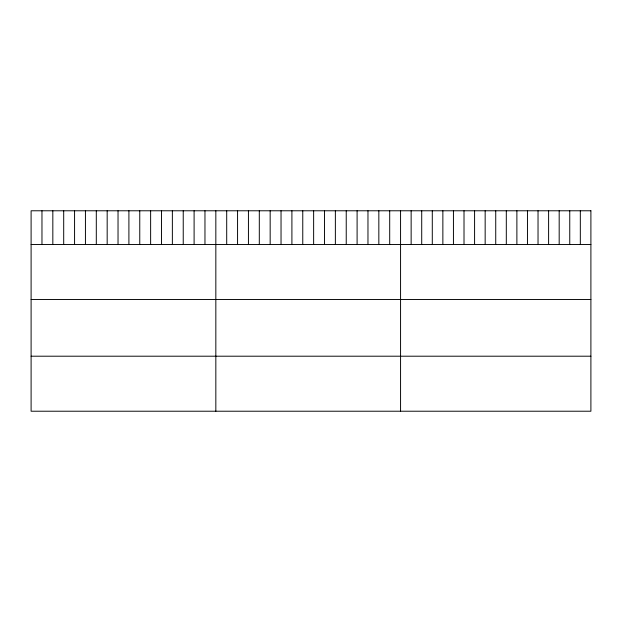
<?xml version="1.0" encoding="UTF-8"?>
<svg xmlns="http://www.w3.org/2000/svg" width="622" height="622" viewBox="0 0 622 622"><rect width="100%" height="100%" fill="white"/><g stroke="black" fill="none" stroke-linecap="round" stroke-linejoin="round"><path stroke-width="0.93" d="M31.1 244.508L590.9 244.508M31.1 299.524L590.9 299.524M31.1 356.204L590.9 356.204M580.326 210.78L580.326 244.508M569.752 210.78L569.752 244.508M559.178 210.78L559.178 244.508M548.604 210.78L548.604 244.508M538.03 210.78L538.03 244.508M527.456 210.78L527.456 244.508M516.882 210.78L516.882 244.508M506.308 210.78L506.308 244.508M495.734 210.78L495.734 244.508M485.16 210.78L485.16 244.508M474.586 210.78L474.586 244.508M464.012 210.78L464.012 244.508M453.438 210.78L453.438 244.508M442.864 210.78L442.864 244.508M432.29 210.78L432.29 244.508M421.716 210.78L421.716 244.508M411.142 210.78L411.142 244.508M400.568 210.78L400.568 411.22M389.699 210.78L389.699 244.508M378.837 210.78L378.837 244.508M367.967 210.78L367.967 244.508M357.098 210.78L357.098 244.508M346.236 210.78L346.236 244.508M335.367 210.78L335.367 244.508M324.497 210.78L324.497 244.508M313.636 210.78L313.636 244.508M302.766 210.78L302.766 244.508M291.905 210.78L291.905 244.508M281.035 210.78L281.035 244.508M270.166 210.78L270.166 244.508M259.304 210.78L259.304 244.508M248.435 210.78L248.435 244.508M237.565 210.78L237.565 244.508M226.703 210.78L226.703 244.508M215.834 210.78L215.834 411.22M204.965 210.78L204.965 244.508M194.103 210.78L194.103 244.508M183.233 210.78L183.233 244.508M172.364 210.78L172.364 244.508M161.502 210.78L161.502 244.508M150.633 210.78L150.633 244.508M139.763 210.78L139.763 244.508M128.902 210.78L128.902 244.508M118.032 210.78L118.032 244.508M107.171 210.78L107.171 244.508M96.301 210.78L96.301 244.508M85.432 210.78L85.432 244.508M74.57 210.78L74.57 244.508M63.701 210.78L63.701 244.508M52.831 210.78L52.831 244.508M41.969 210.78L41.969 244.508M590.9 210.78L31.1 210.78L31.1 411.22L590.9 411.22L590.9 210.78"/></g></svg>
